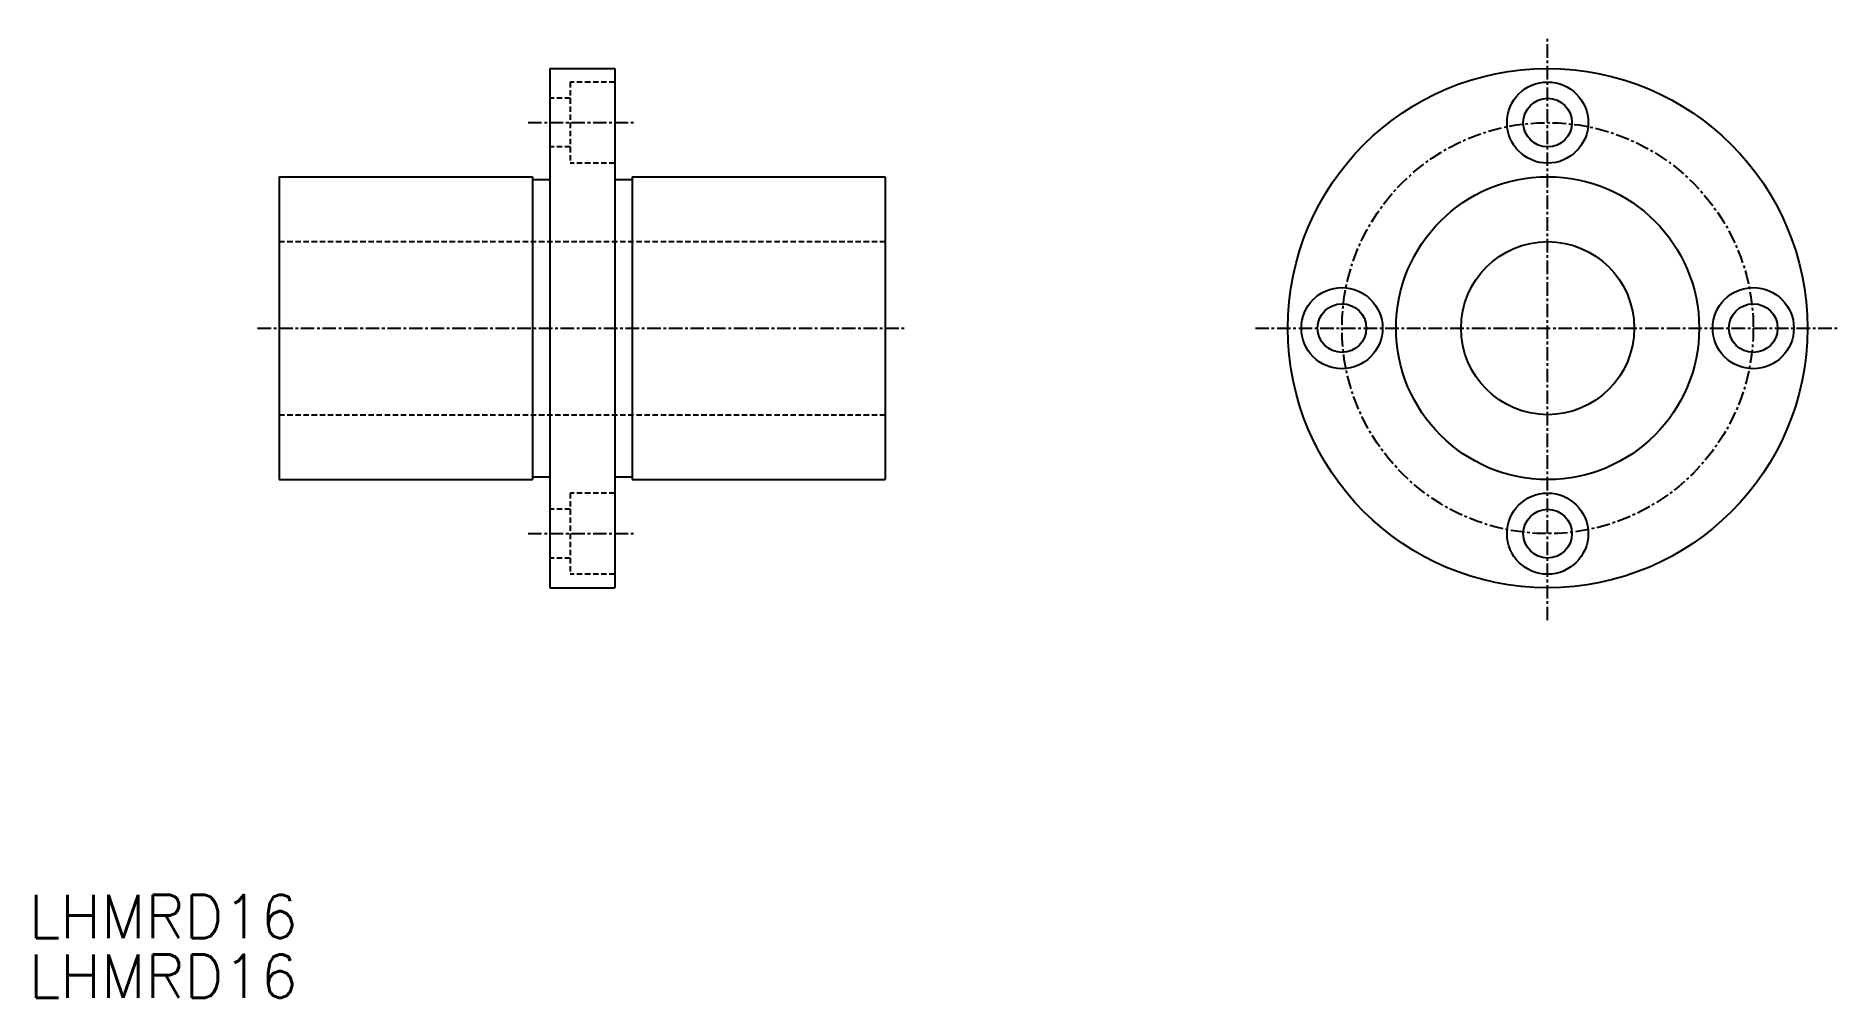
# Model space of a CAD drawing. Extents: x 291 to 457, y 127 to 216.
import ezdxf

# ---------------------------------------------------------------- set-up
doc = ezdxf.new("R2010")
doc.units = 0
doc.linetypes.add('CENTER', pattern=[2, 1.25, -0.25, 0.25, -0.25])
doc.linetypes.add('DASHED', pattern=[0.75, 0.5, -0.25])
doc.layers.get('0').update_dxf_attribs({"linetype": 'CONTINUOUS'})
doc.layers.add('CENTER', color=1, linetype='CENTER')
doc.styles.get("Standard").update_dxf_attribs({"font": 'txt.shx', "bigfont": 'bigfont.shx'})

msp = doc.modelspace()

# ---------------------------------------------------------------- linework, layer by layer
at = {"color": 7, "linetype": 'CONTINUOUS'}
for p, q in [((338.25, 213.38), (338.25, 165.38)), ((338.25, 213.38), (344.25, 213.38)), ((344.25, 213.38), (344.25, 165.38)), ((313.25, 203.38), (313.25, 175.38)), ((313.25, 203.38), (336.65, 203.38)), ((336.65, 203.38), (336.65, 175.38)), ((345.85, 203.38), (369.25, 203.38)), ((345.85, 203.38), (345.85, 175.38)), ((369.25, 203.38), (369.25, 175.38)), ((336.65, 203.13), (338.25, 203.13)), ((344.25, 203.13), (345.85, 203.13)), ((313.25, 175.38), (336.65, 175.38)), ((336.65, 175.63), (338.25, 175.63)), ((344.25, 175.63), (345.85, 175.63)), ((345.85, 175.38), (369.25, 175.38)), ((338.25, 165.38), (344.25, 165.38))]:
    msp.add_line(p, q, dxfattribs=at)
at = {"color": 3, "linetype": 'DASHED'}
for p, q in [((340.15, 212.13), (340.15, 204.63)), ((344.25, 212.13), (340.15, 212.13)), ((340.15, 210.63), (338.25, 210.63)), ((340.15, 206.13), (338.25, 206.13)), ((344.25, 204.63), (340.15, 204.63)), ((313.25, 197.38), (369.25, 197.38)), ((313.25, 181.38), (369.25, 181.38)), ((340.15, 174.13), (340.15, 166.63)), ((344.25, 174.13), (340.15, 174.13)), ((340.15, 172.63), (338.25, 172.63)), ((340.15, 168.13), (338.25, 168.13)), ((344.25, 166.63), (340.15, 166.63))]:
    msp.add_line(p, q, dxfattribs=at)
at = {"color": 7, "linetype": 'CONTINUOUS'}
for centre, radius in [((430.44, 189.38), 24), ((430.44, 208.38), 3.75), ((430.44, 208.38), 2.25), ((430.44, 189.38), 14), ((430.44, 189.38), 8), ((411.44, 189.38), 3.75), ((449.44, 189.38), 3.75), ((411.44, 189.38), 2.25), ((449.44, 189.38), 2.25), ((430.44, 170.38), 3.75), ((430.44, 170.38), 2.25)]:
    msp.add_circle(centre, radius, dxfattribs=at)
at = {"layer": 'CENTER', "color": 1, "linetype": 'CENTER'}
for p, q in [((430.44, 162.38), (430.44, 216.38)), ((336.25, 208.38), (346.25, 208.38)), ((311.25, 189.38), (371.25, 189.38)), ((403.44, 189.38), (457.44, 189.38)), ((336.25, 170.38), (346.25, 170.38))]:
    msp.add_line(p, q, dxfattribs=at)
msp.add_circle((430.44, 189.38), 19, dxfattribs=at)

# ---------------------------------------------------------------- texts
at = {"color": 7, "linetype": 'CONTINUOUS'}
for p in [(290.11, 132.99), (290.11, 127.46)]:
    msp.add_text('LHMRD16', height=4, dxfattribs=at).set_placement(p)

doc.saveas('drawing.dxf')
